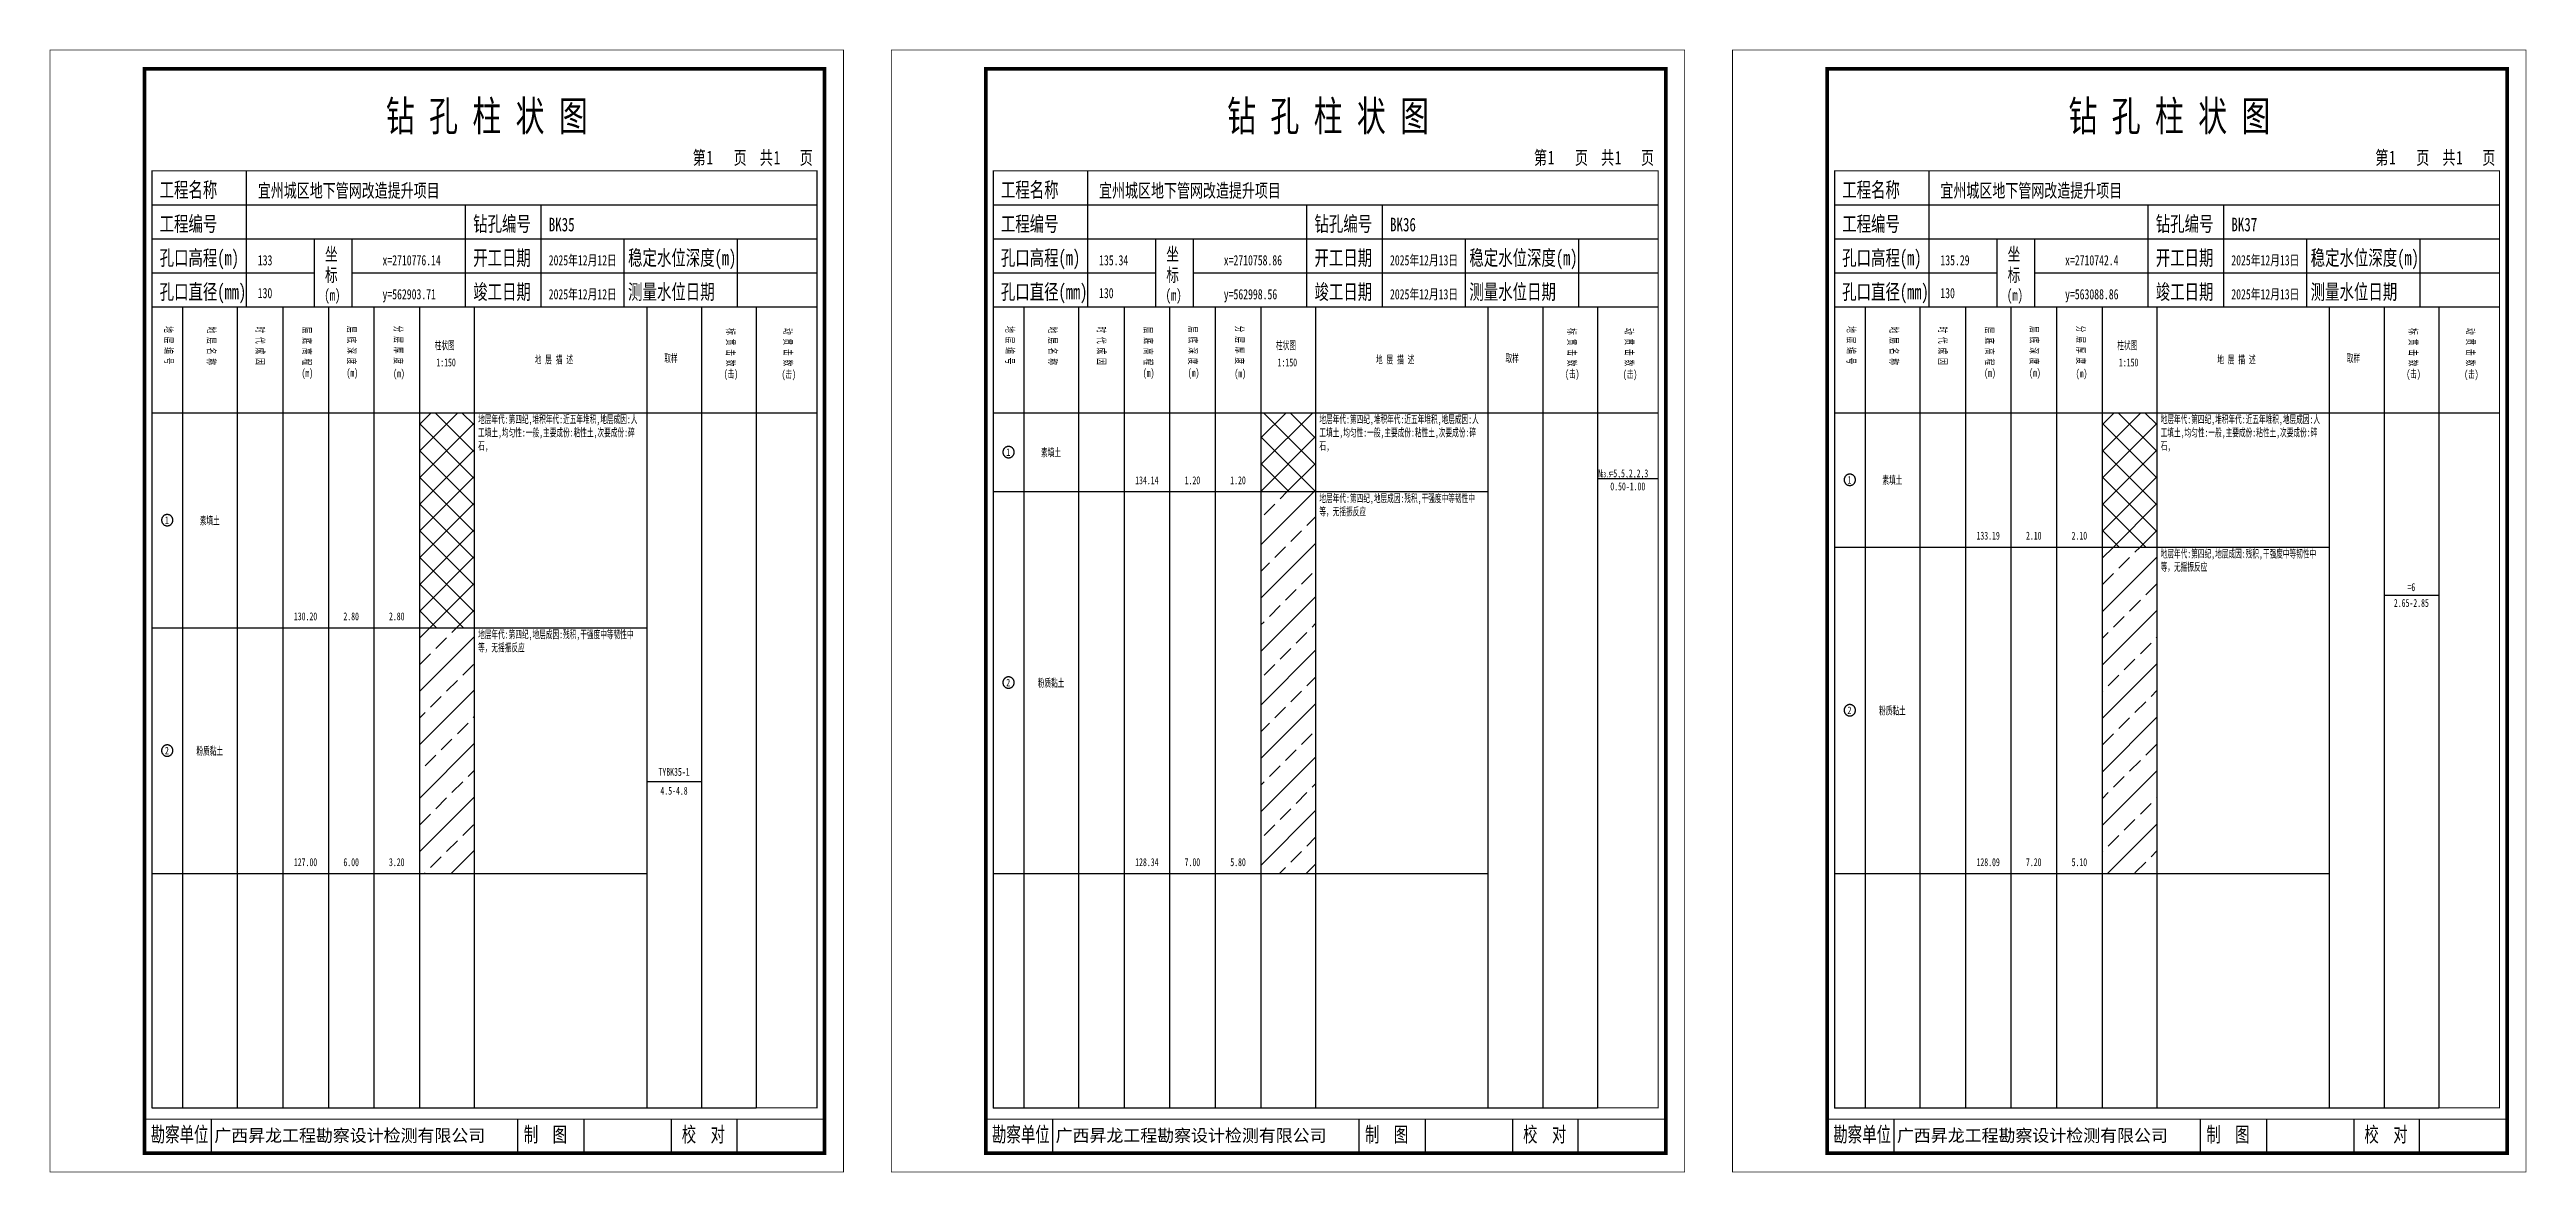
# Model space of a CAD drawing. Header units: millimetres. Extents: x 0 to 2711117, y 0 to 567555.
# Drawn here: x 10466 to 11122, y 0 to 297 of the extents above; entities that cross this region are included whole.
import ezdxf
from ezdxf.enums import TextEntityAlignment as Align

# ---------------------------------------------------------------- set-up
doc = ezdxf.new("R2010")
doc.units = ezdxf.units.MM
doc.layers.add('GICAD_POU_TEXTS', color=7, linetype='Continuous')
doc.layers.add('勘察点图例', color=7, linetype='Continuous')
doc.styles.add('HEAD_FONT', font='simfang.ttf', dxfattribs={"width": 0.6})
doc.styles.add('HEAD_FONT2', font='simfang.ttf', dxfattribs={"width": 0.6})
doc.styles.add('HT', font='simhei.ttf')
doc.styles.add('LZ_FONT', font='simfang.ttf', dxfattribs={"width": 0.7, "height": 8})
doc.styles.add('成果图图块', font='simfang.ttf', dxfattribs={"height": 2.5})
doc.styles.add('成果图表体', font='simfang.ttf', dxfattribs={"width": 0.6, "height": 2.1})
pattern_1 = [(45, (0, 0), (-3.535534, 3.535534), []), (135, (0, 0), (-3.535534, -3.535534), [])]
pattern_2 = [(45, (0, 0), (-7.071068, 7.071068), []), (45, (7.071, 0), (-7.071068, 7.071068), [4, -2])]

# ---------------------------------------------------------------- blocks, each defined once
blk = doc.blocks.new('BK35')
for p, q in [((52, 229), (52, 265)), ((27, 256), (203, 256)), ((110, 229), (110, 256)), ((130, 229), (130, 256)), ((27, 247), (203, 247)), ((70, 229), (70, 247)), ((80, 229), (80, 247)), ((152, 229), (152, 247)), ((182, 229), (182, 247)), ((27, 238), (70, 238)), ((80, 238), (203, 238)), ((27, 229), (35.05, 229)), ((35.05, 229), (35.05, 17)), ((35.05, 229), (49.53, 229)), ((49.53, 229), (49.53, 17)), ((49.53, 229), (61.6, 229)), ((61.6, 229), (61.6, 17)), ((61.6, 229), (73.68, 229)), ((73.68, 229), (73.68, 17)), ((73.68, 229), (85.75, 229)), ((85.75, 229), (85.75, 17)), ((85.75, 229), (97.82, 229)), ((97.82, 229), (97.82, 17)), ((97.82, 229), (112.3, 229)), ((112.3, 229), (112.3, 17)), ((112.3, 229), (157.93, 229)), ((157.93, 229), (157.93, 17)), ((157.93, 229), (172.42, 229)), ((172.42, 229), (172.42, 17)), ((172.42, 229), (186.9, 229)), ((186.9, 229), (186.9, 17)), ((186.9, 229), (203, 229)), ((27, 201), (203, 201)), ((27, 17), (35.05, 17)), ((35.05, 17), (49.53, 17)), ((42.74, 4.95), (42.74, 13.95)), ((42.74, 4.95), (42.74, 13.95)), ((49.53, 17), (61.6, 17)), ((61.6, 17), (73.68, 17)), ((73.68, 17), (85.75, 17)), ((85.75, 17), (97.82, 17)), ((97.82, 17), (112.3, 17)), ((112.3, 17), (157.93, 17)), ((123.83, 4.95), (123.83, 13.95)), ((141.38, 4.95), (141.38, 13.95)), ((157.93, 17), (172.42, 17)), ((164.48, 4.95), (164.48, 13.95)), ((172.42, 17), (186.9, 17)), ((181.84, 4.95), (181.84, 13.95)), ((181.84, 4.95), (181.84, 13.95))]:
    blk.add_line(p, q)
for points, const_width in [([(0, 0), (210, 0), (210, 297), (0, 297)], 0.25), ([(25, 5), (205, 5), (205, 292), (25, 292)], 1), ([(27, 265), (203, 265), (203, 17), (27, 17)], 0.3)]:
    blk.add_lwpolyline(points, close=True, dxfattribs=dict(const_width=const_width))
at = {"const_width": 0.3}
for points in [[(27, 229), (203, 229)], [(25, 14), (205, 14)]]:
    blk.add_lwpolyline(points, dxfattribs=at)
at = {"style": 'LZ_FONT', "width": 0.7}
for s, height, p in [('钻 孔 柱 状 图', 8, (88.9, 275.54)), ('第', 3.6, (170.12, 266.7)), ('1', 3.6, (173.78, 266.75)), ('页', 3.6, (180.96, 266.7)), ('共', 3.6, (187.88, 266.7)), ('1', 3.6, (191.54, 266.7)), ('页', 3.6, (198.44, 266.7)), ('工程名称', 4, (29, 258)), ('宜州城区地下管网改造提升项目', 3.6, (55, 258)), ('工程编号', 4, (29, 249)), ('钻孔编号', 4, (112, 249)), ('BK35', 3.6, (132, 249)), ('孔口高程(m)', 4, (29, 240)), ('133', 2.7, (55, 240)), ('坐', 3.5, (72.79, 241.24)), ('x=2710776.14', 2.7, (88, 240)), ('开工日期', 4, (112, 240)), ('2025年12月12日', 2.7, (132, 240)), ('稳定水位深度(m)', 4, (153, 240)), ('标', 3.5, (72.79, 235.7)), ('孔口直径(mm)', 4, (29, 231)), ('130', 2.7, (54.98, 231.31)), ('(m) ', 3, (72.59, 230.65)), ('y=562903.71', 2.7, (88, 231)), ('竣工日期', 4, (112, 231)), ('2025年12月12日', 2.7, (132, 231)), ('测量水位日期', 4, (153, 231)), ('勘察单位', 4, (26.65, 7.95)), ('制  图', 4, (125.4, 7.95)), ('校  对', 4, (167.22, 7.95))]:
    blk.add_text(s, height=height, dxfattribs=at).set_placement(p)
at = {"style": 'HT'}
blk.add_text('广西昇龙工程勘察设计检测有限公司', height=3.2865, dxfattribs=at).set_placement((43.48, 8.02))
at = {"char_height": 2.1, "width": 22.806, "attachment_point": 1, "rotation": 270, "style": 'HEAD_FONT'}
for s, insert in [('地 层 编 号', (32.46, 223.92)), ('地 层 名 称', (43.79, 223.76)), ('时 代 成 因', (56.67, 223.83)), ('层 底 高 程', (69.07, 223.71)), ('层 底 深 度', (80.9, 223.91)), ('分 层 厚 度', (93.26, 224.01)), ('标 贯 击 数', (181.21, 223.37)), ('动 贯 击 数', (196.38, 223.43))]:
    blk.add_mtext(s, dxfattribs=dict(at, insert=insert))
at = {"char_height": 2.1, "attachment_point": 1}
for s, insert, width, style in [('柱状图', (101.82, 219.87), 7.855, 'HEAD_FONT2'), ('地 层 描 述', (128.29, 216.11), 22.0781, 'HEAD_FONT2'), ('取样', (162.58, 216.44), 7.855, 'HEAD_FONT2'), ('(m)', (66.58, 212.56), 4.7944, 'HEAD_FONT'), ('(m)', (78.47, 212.61), 4.7944, 'HEAD_FONT'), ('(m)', (90.81, 212.43), 4.7944, 'HEAD_FONT'), ('1:150', (102.26, 215.36), 6.9223, 'HEAD_FONT2'), ('(击)', (178.33, 212.31), 7.855, 'HEAD_FONT2'), ('(击)', (193.64, 212.22), 7.855, 'HEAD_FONT2')]:
    blk.add_mtext(s, dxfattribs=dict(at, insert=insert, width=width, style=style))
blk = doc.blocks.new('BK35_0')
at = {"color": 7}
blk.add_polyline3d([(-1.5, 0.02, 0), (-1.5, -0.06, 0), (-1.49, -0.13, 0), (-1.48, -0.2, 0), (-1.47, -0.28, 0), (-1.46, -0.35, 0), (-1.44, -0.42, 0), (-1.41, -0.49, 0), (-1.39, -0.56, 0), (-1.36, -0.63, 0), (-1.32, -0.69, 0), (-1.29, -0.76, 0), (-1.25, -0.82, 0), (-1.2, -0.88, 0), (-1.16, -0.94, 0), (-1.11, -0.99, 0), (-1.06, -1.04, 0), (-1.01, -1.1, 0), (-0.95, -1.14, 0), (-0.89, -1.19, 0), (-0.83, -1.23, 0), (-0.77, -1.27, 0), (-0.71, -1.31, 0), (-0.64, -1.34, 0), (-0.57, -1.37, 0), (-0.51, -1.4, 0), (-0.44, -1.42, 0), (-0.36, -1.44, 0), (-0.29, -1.46, 0), (-0.22, -1.47, 0), (-0.15, -1.48, 0), (-0.07, -1.48, 0), (0, -1.48, 0), (0.07, -1.48, 0), (0.15, -1.48, 0), (0.22, -1.47, 0), (0.29, -1.46, 0), (0.36, -1.44, 0), (0.44, -1.42, 0), (0.51, -1.4, 0), (0.57, -1.37, 0), (0.64, -1.34, 0), (0.71, -1.31, 0), (0.77, -1.27, 0), (0.83, -1.23, 0), (0.89, -1.19, 0), (0.95, -1.14, 0), (1.01, -1.1, 0), (1.06, -1.04, 0), (1.11, -0.99, 0), (1.16, -0.94, 0), (1.2, -0.88, 0), (1.25, -0.82, 0), (1.29, -0.76, 0), (1.32, -0.69, 0), (1.36, -0.63, 0), (1.39, -0.56, 0), (1.41, -0.49, 0), (1.44, -0.42, 0), (1.46, -0.35, 0), (1.47, -0.28, 0), (1.48, -0.2, 0), (1.49, -0.13, 0), (1.5, -0.06, 0), (1.5, 0.02, 0), (1.5, 0.09, 0), (1.49, 0.16, 0), (1.48, 0.24, 0), (1.47, 0.31, 0), (1.46, 0.38, 0), (1.44, 0.45, 0), (1.41, 0.52, 0), (1.39, 0.59, 0), (1.36, 0.66, 0), (1.32, 0.72, 0), (1.29, 0.79, 0), (1.25, 0.85, 0), (1.2, 0.91, 0), (1.16, 0.97, 0), (1.11, 1.02, 0), (1.06, 1.08, 0), (1.01, 1.13, 0), (0.95, 1.18, 0), (0.89, 1.22, 0), (0.83, 1.26, 0), (0.77, 1.3, 0), (0.71, 1.34, 0), (0.64, 1.37, 0), (0.57, 1.4, 0), (0.51, 1.43, 0), (0.44, 1.45, 0), (0.36, 1.47, 0), (0.29, 1.49, 0), (0.22, 1.5, 0), (0.15, 1.51, 0), (0.07, 1.51, 0), (0, 1.52, 0), (-0.07, 1.51, 0), (-0.15, 1.51, 0), (-0.22, 1.5, 0), (-0.29, 1.49, 0), (-0.36, 1.47, 0), (-0.44, 1.45, 0), (-0.51, 1.43, 0), (-0.57, 1.4, 0), (-0.64, 1.37, 0), (-0.71, 1.34, 0), (-0.77, 1.3, 0), (-0.83, 1.26, 0), (-0.89, 1.22, 0), (-0.95, 1.18, 0), (-1.01, 1.13, 0), (-1.06, 1.08, 0), (-1.11, 1.02, 0), (-1.16, 0.97, 0), (-1.2, 0.91, 0), (-1.25, 0.85, 0), (-1.29, 0.79, 0), (-1.32, 0.72, 0), (-1.36, 0.66, 0), (-1.39, 0.59, 0), (-1.41, 0.52, 0), (-1.44, 0.45, 0), (-1.46, 0.38, 0), (-1.47, 0.31, 0), (-1.48, 0.24, 0), (-1.49, 0.16, 0), (-1.5, 0.09, 0), (-1.5, 0.02, 0)], dxfattribs=at)
at = {"layer": 'GICAD_POU_TEXTS', "color": 7, "style": '成果图图块', "width": 0.7}
blk.add_text('1', height=2, dxfattribs=at).set_placement((-0.09, -0.99), align=Align.CENTER)
blk = doc.blocks.new('BK35_1')
at = {"color": 7}
blk.add_polyline3d([(-1.5, 0.02, 0), (-1.5, -0.06, 0), (-1.49, -0.13, 0), (-1.48, -0.2, 0), (-1.47, -0.28, 0), (-1.46, -0.35, 0), (-1.44, -0.42, 0), (-1.41, -0.49, 0), (-1.39, -0.56, 0), (-1.36, -0.63, 0), (-1.32, -0.69, 0), (-1.29, -0.76, 0), (-1.25, -0.82, 0), (-1.2, -0.88, 0), (-1.16, -0.94, 0), (-1.11, -0.99, 0), (-1.06, -1.04, 0), (-1.01, -1.1, 0), (-0.95, -1.14, 0), (-0.89, -1.19, 0), (-0.83, -1.23, 0), (-0.77, -1.27, 0), (-0.71, -1.31, 0), (-0.64, -1.34, 0), (-0.57, -1.37, 0), (-0.51, -1.4, 0), (-0.44, -1.42, 0), (-0.36, -1.44, 0), (-0.29, -1.46, 0), (-0.22, -1.47, 0), (-0.15, -1.48, 0), (-0.07, -1.48, 0), (0, -1.48, 0), (0.07, -1.48, 0), (0.15, -1.48, 0), (0.22, -1.47, 0), (0.29, -1.46, 0), (0.36, -1.44, 0), (0.44, -1.42, 0), (0.51, -1.4, 0), (0.57, -1.37, 0), (0.64, -1.34, 0), (0.71, -1.31, 0), (0.77, -1.27, 0), (0.83, -1.23, 0), (0.89, -1.19, 0), (0.95, -1.14, 0), (1.01, -1.1, 0), (1.06, -1.04, 0), (1.11, -0.99, 0), (1.16, -0.94, 0), (1.2, -0.88, 0), (1.25, -0.82, 0), (1.29, -0.76, 0), (1.32, -0.69, 0), (1.36, -0.63, 0), (1.39, -0.56, 0), (1.41, -0.49, 0), (1.44, -0.42, 0), (1.46, -0.35, 0), (1.47, -0.28, 0), (1.48, -0.2, 0), (1.49, -0.13, 0), (1.5, -0.06, 0), (1.5, 0.02, 0), (1.5, 0.09, 0), (1.49, 0.16, 0), (1.48, 0.24, 0), (1.47, 0.31, 0), (1.46, 0.38, 0), (1.44, 0.45, 0), (1.41, 0.52, 0), (1.39, 0.59, 0), (1.36, 0.66, 0), (1.32, 0.72, 0), (1.29, 0.79, 0), (1.25, 0.85, 0), (1.2, 0.91, 0), (1.16, 0.97, 0), (1.11, 1.02, 0), (1.06, 1.08, 0), (1.01, 1.13, 0), (0.95, 1.18, 0), (0.89, 1.22, 0), (0.83, 1.26, 0), (0.77, 1.3, 0), (0.71, 1.34, 0), (0.64, 1.37, 0), (0.57, 1.4, 0), (0.51, 1.43, 0), (0.44, 1.45, 0), (0.36, 1.47, 0), (0.29, 1.49, 0), (0.22, 1.5, 0), (0.15, 1.51, 0), (0.07, 1.51, 0), (0, 1.52, 0), (-0.07, 1.51, 0), (-0.15, 1.51, 0), (-0.22, 1.5, 0), (-0.29, 1.49, 0), (-0.36, 1.47, 0), (-0.44, 1.45, 0), (-0.51, 1.43, 0), (-0.57, 1.4, 0), (-0.64, 1.37, 0), (-0.71, 1.34, 0), (-0.77, 1.3, 0), (-0.83, 1.26, 0), (-0.89, 1.22, 0), (-0.95, 1.18, 0), (-1.01, 1.13, 0), (-1.06, 1.08, 0), (-1.11, 1.02, 0), (-1.16, 0.97, 0), (-1.2, 0.91, 0), (-1.25, 0.85, 0), (-1.29, 0.79, 0), (-1.32, 0.72, 0), (-1.36, 0.66, 0), (-1.39, 0.59, 0), (-1.41, 0.52, 0), (-1.44, 0.45, 0), (-1.46, 0.38, 0), (-1.47, 0.31, 0), (-1.48, 0.24, 0), (-1.49, 0.16, 0), (-1.5, 0.09, 0), (-1.5, 0.02, 0)], dxfattribs=at)
at = {"layer": 'GICAD_POU_TEXTS', "color": 7, "style": '成果图图块', "width": 0.7}
blk.add_text('2', height=2, dxfattribs=at).set_placement((-0.09, -0.99), align=Align.CENTER)
blk = doc.blocks.new('BK36')
for p, q in [((52, 229), (52, 265)), ((27, 256), (203, 256)), ((110, 229), (110, 256)), ((130, 229), (130, 256)), ((27, 247), (203, 247)), ((70, 229), (70, 247)), ((80, 229), (80, 247)), ((152, 229), (152, 247)), ((182, 229), (182, 247)), ((27, 238), (70, 238)), ((80, 238), (203, 238)), ((27, 229), (35.05, 229)), ((35.05, 229), (35.05, 17)), ((35.05, 229), (49.53, 229)), ((49.53, 229), (49.53, 17)), ((49.53, 229), (61.6, 229)), ((61.6, 229), (61.6, 17)), ((61.6, 229), (73.68, 229)), ((73.68, 229), (73.68, 17)), ((73.68, 229), (85.75, 229)), ((85.75, 229), (85.75, 17)), ((85.75, 229), (97.82, 229)), ((97.82, 229), (97.82, 17)), ((97.82, 229), (112.3, 229)), ((112.3, 229), (112.3, 17)), ((112.3, 229), (157.93, 229)), ((157.93, 229), (157.93, 17)), ((157.93, 229), (172.42, 229)), ((172.42, 229), (172.42, 17)), ((172.42, 229), (186.9, 229)), ((186.9, 229), (186.9, 17)), ((186.9, 229), (203, 229)), ((27, 201), (203, 201)), ((27, 17), (35.05, 17)), ((35.05, 17), (49.53, 17)), ((42.74, 4.95), (42.74, 13.95)), ((42.74, 4.95), (42.74, 13.95)), ((49.53, 17), (61.6, 17)), ((61.6, 17), (73.68, 17)), ((73.68, 17), (85.75, 17)), ((85.75, 17), (97.82, 17)), ((97.82, 17), (112.3, 17)), ((112.3, 17), (157.93, 17)), ((123.83, 4.95), (123.83, 13.95)), ((141.38, 4.95), (141.38, 13.95)), ((157.93, 17), (172.42, 17)), ((164.48, 4.95), (164.48, 13.95)), ((172.42, 17), (186.9, 17)), ((181.84, 4.95), (181.84, 13.95)), ((181.84, 4.95), (181.84, 13.95))]:
    blk.add_line(p, q)
for points, const_width in [([(0, 0), (210, 0), (210, 297), (0, 297)], 0.25), ([(25, 5), (205, 5), (205, 292), (25, 292)], 1), ([(27, 265), (203, 265), (203, 17), (27, 17)], 0.3)]:
    blk.add_lwpolyline(points, close=True, dxfattribs=dict(const_width=const_width))
at = {"const_width": 0.3}
for points in [[(27, 229), (203, 229)], [(25, 14), (205, 14)]]:
    blk.add_lwpolyline(points, dxfattribs=at)
at = {"style": 'LZ_FONT', "width": 0.7}
for s, height, p in [('钻 孔 柱 状 图', 8, (88.9, 275.54)), ('第', 3.6, (170.12, 266.7)), ('1', 3.6, (173.78, 266.75)), ('页', 3.6, (180.96, 266.7)), ('共', 3.6, (187.88, 266.7)), ('1', 3.6, (191.54, 266.7)), ('页', 3.6, (198.44, 266.7)), ('工程名称', 4, (29, 258)), ('宜州城区地下管网改造提升项目', 3.6, (55, 258)), ('工程编号', 4, (29, 249)), ('钻孔编号', 4, (112, 249)), ('BK36', 3.6, (132, 249)), ('孔口高程(m)', 4, (29, 240)), ('135.34', 2.7, (55, 240)), ('坐', 3.5, (72.79, 241.24)), ('x=2710758.86', 2.7, (88, 240)), ('开工日期', 4, (112, 240)), ('2025年12月13日', 2.7, (132, 240)), ('稳定水位深度(m)', 4, (153, 240)), ('标', 3.5, (72.79, 235.7)), ('孔口直径(mm)', 4, (29, 231)), ('130', 2.7, (54.98, 231.31)), ('(m) ', 3, (72.59, 230.65)), ('y=562998.56', 2.7, (88, 231)), ('竣工日期', 4, (112, 231)), ('2025年12月13日', 2.7, (132, 231)), ('测量水位日期', 4, (153, 231)), ('勘察单位', 4, (26.65, 7.95)), ('制  图', 4, (125.4, 7.95)), ('校  对', 4, (167.22, 7.95))]:
    blk.add_text(s, height=height, dxfattribs=at).set_placement(p)
at = {"style": 'HT'}
blk.add_text('广西昇龙工程勘察设计检测有限公司', height=3.2865, dxfattribs=at).set_placement((43.48, 8.02))
at = {"char_height": 2.1, "width": 22.806, "attachment_point": 1, "rotation": 270, "style": 'HEAD_FONT'}
for s, insert in [('地 层 编 号', (32.46, 223.92)), ('地 层 名 称', (43.79, 223.76)), ('时 代 成 因', (56.67, 223.83)), ('层 底 高 程', (69.07, 223.71)), ('层 底 深 度', (80.9, 223.91)), ('分 层 厚 度', (93.26, 224.01)), ('标 贯 击 数', (181.21, 223.37)), ('动 贯 击 数', (196.38, 223.43))]:
    blk.add_mtext(s, dxfattribs=dict(at, insert=insert))
at = {"char_height": 2.1, "attachment_point": 1}
for s, insert, width, style in [('柱状图', (101.82, 219.87), 7.855, 'HEAD_FONT2'), ('地 层 描 述', (128.29, 216.11), 22.0781, 'HEAD_FONT2'), ('取样', (162.58, 216.44), 7.855, 'HEAD_FONT2'), ('(m)', (66.58, 212.56), 4.7944, 'HEAD_FONT'), ('(m)', (78.47, 212.61), 4.7944, 'HEAD_FONT'), ('(m)', (90.81, 212.43), 4.7944, 'HEAD_FONT'), ('1:150', (102.26, 215.36), 6.9223, 'HEAD_FONT2'), ('(击)', (178.33, 212.31), 7.855, 'HEAD_FONT2'), ('(击)', (193.64, 212.22), 7.855, 'HEAD_FONT2')]:
    blk.add_mtext(s, dxfattribs=dict(at, insert=insert, width=width, style=style))
blk = doc.blocks.new('BK36_0')
at = {"color": 7}
blk.add_polyline3d([(-1.5, 0.02, 0), (-1.5, -0.06, 0), (-1.49, -0.13, 0), (-1.48, -0.2, 0), (-1.47, -0.28, 0), (-1.46, -0.35, 0), (-1.44, -0.42, 0), (-1.41, -0.49, 0), (-1.39, -0.56, 0), (-1.36, -0.63, 0), (-1.32, -0.69, 0), (-1.29, -0.76, 0), (-1.25, -0.82, 0), (-1.2, -0.88, 0), (-1.16, -0.94, 0), (-1.11, -0.99, 0), (-1.06, -1.04, 0), (-1.01, -1.1, 0), (-0.95, -1.14, 0), (-0.89, -1.19, 0), (-0.83, -1.23, 0), (-0.77, -1.27, 0), (-0.71, -1.31, 0), (-0.64, -1.34, 0), (-0.57, -1.37, 0), (-0.51, -1.4, 0), (-0.44, -1.42, 0), (-0.36, -1.44, 0), (-0.29, -1.46, 0), (-0.22, -1.47, 0), (-0.15, -1.48, 0), (-0.07, -1.48, 0), (0, -1.48, 0), (0.07, -1.48, 0), (0.15, -1.48, 0), (0.22, -1.47, 0), (0.29, -1.46, 0), (0.36, -1.44, 0), (0.44, -1.42, 0), (0.51, -1.4, 0), (0.57, -1.37, 0), (0.64, -1.34, 0), (0.71, -1.31, 0), (0.77, -1.27, 0), (0.83, -1.23, 0), (0.89, -1.19, 0), (0.95, -1.14, 0), (1.01, -1.1, 0), (1.06, -1.04, 0), (1.11, -0.99, 0), (1.16, -0.94, 0), (1.2, -0.88, 0), (1.25, -0.82, 0), (1.29, -0.76, 0), (1.32, -0.69, 0), (1.36, -0.63, 0), (1.39, -0.56, 0), (1.41, -0.49, 0), (1.44, -0.42, 0), (1.46, -0.35, 0), (1.47, -0.28, 0), (1.48, -0.2, 0), (1.49, -0.13, 0), (1.5, -0.06, 0), (1.5, 0.02, 0), (1.5, 0.09, 0), (1.49, 0.16, 0), (1.48, 0.24, 0), (1.47, 0.31, 0), (1.46, 0.38, 0), (1.44, 0.45, 0), (1.41, 0.52, 0), (1.39, 0.59, 0), (1.36, 0.66, 0), (1.32, 0.72, 0), (1.29, 0.79, 0), (1.25, 0.85, 0), (1.2, 0.91, 0), (1.16, 0.97, 0), (1.11, 1.02, 0), (1.06, 1.08, 0), (1.01, 1.13, 0), (0.95, 1.18, 0), (0.89, 1.22, 0), (0.83, 1.26, 0), (0.77, 1.3, 0), (0.71, 1.34, 0), (0.64, 1.37, 0), (0.57, 1.4, 0), (0.51, 1.43, 0), (0.44, 1.45, 0), (0.36, 1.47, 0), (0.29, 1.49, 0), (0.22, 1.5, 0), (0.15, 1.51, 0), (0.07, 1.51, 0), (0, 1.52, 0), (-0.07, 1.51, 0), (-0.15, 1.51, 0), (-0.22, 1.5, 0), (-0.29, 1.49, 0), (-0.36, 1.47, 0), (-0.44, 1.45, 0), (-0.51, 1.43, 0), (-0.57, 1.4, 0), (-0.64, 1.37, 0), (-0.71, 1.34, 0), (-0.77, 1.3, 0), (-0.83, 1.26, 0), (-0.89, 1.22, 0), (-0.95, 1.18, 0), (-1.01, 1.13, 0), (-1.06, 1.08, 0), (-1.11, 1.02, 0), (-1.16, 0.97, 0), (-1.2, 0.91, 0), (-1.25, 0.85, 0), (-1.29, 0.79, 0), (-1.32, 0.72, 0), (-1.36, 0.66, 0), (-1.39, 0.59, 0), (-1.41, 0.52, 0), (-1.44, 0.45, 0), (-1.46, 0.38, 0), (-1.47, 0.31, 0), (-1.48, 0.24, 0), (-1.49, 0.16, 0), (-1.5, 0.09, 0), (-1.5, 0.02, 0)], dxfattribs=at)
at = {"layer": 'GICAD_POU_TEXTS', "color": 7, "style": '成果图图块', "width": 0.7}
blk.add_text('1', height=2, dxfattribs=at).set_placement((-0.09, -0.99), align=Align.CENTER)
blk = doc.blocks.new('BK36_1')
at = {"color": 7}
blk.add_polyline3d([(-1.5, 0.02, 0), (-1.5, -0.06, 0), (-1.49, -0.13, 0), (-1.48, -0.2, 0), (-1.47, -0.28, 0), (-1.46, -0.35, 0), (-1.44, -0.42, 0), (-1.41, -0.49, 0), (-1.39, -0.56, 0), (-1.36, -0.63, 0), (-1.32, -0.69, 0), (-1.29, -0.76, 0), (-1.25, -0.82, 0), (-1.2, -0.88, 0), (-1.16, -0.94, 0), (-1.11, -0.99, 0), (-1.06, -1.04, 0), (-1.01, -1.1, 0), (-0.95, -1.14, 0), (-0.89, -1.19, 0), (-0.83, -1.23, 0), (-0.77, -1.27, 0), (-0.71, -1.31, 0), (-0.64, -1.34, 0), (-0.57, -1.37, 0), (-0.51, -1.4, 0), (-0.44, -1.42, 0), (-0.36, -1.44, 0), (-0.29, -1.46, 0), (-0.22, -1.47, 0), (-0.15, -1.48, 0), (-0.07, -1.48, 0), (0, -1.48, 0), (0.07, -1.48, 0), (0.15, -1.48, 0), (0.22, -1.47, 0), (0.29, -1.46, 0), (0.36, -1.44, 0), (0.44, -1.42, 0), (0.51, -1.4, 0), (0.57, -1.37, 0), (0.64, -1.34, 0), (0.71, -1.31, 0), (0.77, -1.27, 0), (0.83, -1.23, 0), (0.89, -1.19, 0), (0.95, -1.14, 0), (1.01, -1.1, 0), (1.06, -1.04, 0), (1.11, -0.99, 0), (1.16, -0.94, 0), (1.2, -0.88, 0), (1.25, -0.82, 0), (1.29, -0.76, 0), (1.32, -0.69, 0), (1.36, -0.63, 0), (1.39, -0.56, 0), (1.41, -0.49, 0), (1.44, -0.42, 0), (1.46, -0.35, 0), (1.47, -0.28, 0), (1.48, -0.2, 0), (1.49, -0.13, 0), (1.5, -0.06, 0), (1.5, 0.02, 0), (1.5, 0.09, 0), (1.49, 0.16, 0), (1.48, 0.24, 0), (1.47, 0.31, 0), (1.46, 0.38, 0), (1.44, 0.45, 0), (1.41, 0.52, 0), (1.39, 0.59, 0), (1.36, 0.66, 0), (1.32, 0.72, 0), (1.29, 0.79, 0), (1.25, 0.85, 0), (1.2, 0.91, 0), (1.16, 0.97, 0), (1.11, 1.02, 0), (1.06, 1.08, 0), (1.01, 1.13, 0), (0.95, 1.18, 0), (0.89, 1.22, 0), (0.83, 1.26, 0), (0.77, 1.3, 0), (0.71, 1.34, 0), (0.64, 1.37, 0), (0.57, 1.4, 0), (0.51, 1.43, 0), (0.44, 1.45, 0), (0.36, 1.47, 0), (0.29, 1.49, 0), (0.22, 1.5, 0), (0.15, 1.51, 0), (0.07, 1.51, 0), (0, 1.52, 0), (-0.07, 1.51, 0), (-0.15, 1.51, 0), (-0.22, 1.5, 0), (-0.29, 1.49, 0), (-0.36, 1.47, 0), (-0.44, 1.45, 0), (-0.51, 1.43, 0), (-0.57, 1.4, 0), (-0.64, 1.37, 0), (-0.71, 1.34, 0), (-0.77, 1.3, 0), (-0.83, 1.26, 0), (-0.89, 1.22, 0), (-0.95, 1.18, 0), (-1.01, 1.13, 0), (-1.06, 1.08, 0), (-1.11, 1.02, 0), (-1.16, 0.97, 0), (-1.2, 0.91, 0), (-1.25, 0.85, 0), (-1.29, 0.79, 0), (-1.32, 0.72, 0), (-1.36, 0.66, 0), (-1.39, 0.59, 0), (-1.41, 0.52, 0), (-1.44, 0.45, 0), (-1.46, 0.38, 0), (-1.47, 0.31, 0), (-1.48, 0.24, 0), (-1.49, 0.16, 0), (-1.5, 0.09, 0), (-1.5, 0.02, 0)], dxfattribs=at)
at = {"layer": 'GICAD_POU_TEXTS', "color": 7, "style": '成果图图块', "width": 0.7}
blk.add_text('2', height=2, dxfattribs=at).set_placement((-0.09, -0.99), align=Align.CENTER)
blk = doc.blocks.new('BK37')
for p, q in [((52, 229), (52, 265)), ((27, 256), (203, 256)), ((110, 229), (110, 256)), ((130, 229), (130, 256)), ((27, 247), (203, 247)), ((70, 229), (70, 247)), ((80, 229), (80, 247)), ((152, 229), (152, 247)), ((182, 229), (182, 247)), ((27, 238), (70, 238)), ((80, 238), (203, 238)), ((27, 229), (35.05, 229)), ((35.05, 229), (35.05, 17)), ((35.05, 229), (49.53, 229)), ((49.53, 229), (49.53, 17)), ((49.53, 229), (61.6, 229)), ((61.6, 229), (61.6, 17)), ((61.6, 229), (73.68, 229)), ((73.68, 229), (73.68, 17)), ((73.68, 229), (85.75, 229)), ((85.75, 229), (85.75, 17)), ((85.75, 229), (97.82, 229)), ((97.82, 229), (97.82, 17)), ((97.82, 229), (112.3, 229)), ((112.3, 229), (112.3, 17)), ((112.3, 229), (157.93, 229)), ((157.93, 229), (157.93, 17)), ((157.93, 229), (172.42, 229)), ((172.42, 229), (172.42, 17)), ((172.42, 229), (186.9, 229)), ((186.9, 229), (186.9, 17)), ((186.9, 229), (203, 229)), ((27, 201), (203, 201)), ((27, 17), (35.05, 17)), ((35.05, 17), (49.53, 17)), ((42.74, 4.95), (42.74, 13.95)), ((42.74, 4.95), (42.74, 13.95)), ((49.53, 17), (61.6, 17)), ((61.6, 17), (73.68, 17)), ((73.68, 17), (85.75, 17)), ((85.75, 17), (97.82, 17)), ((97.82, 17), (112.3, 17)), ((112.3, 17), (157.93, 17)), ((123.83, 4.95), (123.83, 13.95)), ((141.38, 4.95), (141.38, 13.95)), ((157.93, 17), (172.42, 17)), ((164.48, 4.95), (164.48, 13.95)), ((172.42, 17), (186.9, 17)), ((181.84, 4.95), (181.84, 13.95)), ((181.84, 4.95), (181.84, 13.95))]:
    blk.add_line(p, q)
for points, const_width in [([(0, 0), (210, 0), (210, 297), (0, 297)], 0.25), ([(25, 5), (205, 5), (205, 292), (25, 292)], 1), ([(27, 265), (203, 265), (203, 17), (27, 17)], 0.3)]:
    blk.add_lwpolyline(points, close=True, dxfattribs=dict(const_width=const_width))
at = {"const_width": 0.3}
for points in [[(27, 229), (203, 229)], [(25, 14), (205, 14)]]:
    blk.add_lwpolyline(points, dxfattribs=at)
at = {"style": 'LZ_FONT', "width": 0.7}
for s, height, p in [('钻 孔 柱 状 图', 8, (88.9, 275.54)), ('第', 3.6, (170.12, 266.7)), ('1', 3.6, (173.78, 266.75)), ('页', 3.6, (180.96, 266.7)), ('共', 3.6, (187.88, 266.7)), ('1', 3.6, (191.54, 266.7)), ('页', 3.6, (198.44, 266.7)), ('工程名称', 4, (29, 258)), ('宜州城区地下管网改造提升项目', 3.6, (55, 258)), ('工程编号', 4, (29, 249)), ('钻孔编号', 4, (112, 249)), ('BK37', 3.6, (132, 249)), ('孔口高程(m)', 4, (29, 240)), ('135.29', 2.7, (55, 240)), ('坐', 3.5, (72.79, 241.24)), ('x=2710742.4', 2.7, (88, 240)), ('开工日期', 4, (112, 240)), ('2025年12月13日', 2.7, (132, 240)), ('稳定水位深度(m)', 4, (153, 240)), ('标', 3.5, (72.79, 235.7)), ('孔口直径(mm)', 4, (29, 231)), ('130', 2.7, (54.98, 231.31)), ('(m) ', 3, (72.59, 230.65)), ('y=563088.86', 2.7, (88, 231)), ('竣工日期', 4, (112, 231)), ('2025年12月13日', 2.7, (132, 231)), ('测量水位日期', 4, (153, 231)), ('勘察单位', 4, (26.65, 7.95)), ('制  图', 4, (125.4, 7.95)), ('校  对', 4, (167.22, 7.95))]:
    blk.add_text(s, height=height, dxfattribs=at).set_placement(p)
at = {"style": 'HT'}
blk.add_text('广西昇龙工程勘察设计检测有限公司', height=3.2865, dxfattribs=at).set_placement((43.48, 8.02))
at = {"char_height": 2.1, "width": 22.806, "attachment_point": 1, "rotation": 270, "style": 'HEAD_FONT'}
for s, insert in [('地 层 编 号', (32.46, 223.92)), ('地 层 名 称', (43.79, 223.76)), ('时 代 成 因', (56.67, 223.83)), ('层 底 高 程', (69.07, 223.71)), ('层 底 深 度', (80.9, 223.91)), ('分 层 厚 度', (93.26, 224.01)), ('标 贯 击 数', (181.21, 223.37)), ('动 贯 击 数', (196.38, 223.43))]:
    blk.add_mtext(s, dxfattribs=dict(at, insert=insert))
at = {"char_height": 2.1, "attachment_point": 1}
for s, insert, width, style in [('柱状图', (101.82, 219.87), 7.855, 'HEAD_FONT2'), ('地 层 描 述', (128.29, 216.11), 22.0781, 'HEAD_FONT2'), ('取样', (162.58, 216.44), 7.855, 'HEAD_FONT2'), ('(m)', (66.58, 212.56), 4.7944, 'HEAD_FONT'), ('(m)', (78.47, 212.61), 4.7944, 'HEAD_FONT'), ('(m)', (90.81, 212.43), 4.7944, 'HEAD_FONT'), ('1:150', (102.26, 215.36), 6.9223, 'HEAD_FONT2'), ('(击)', (178.33, 212.31), 7.855, 'HEAD_FONT2'), ('(击)', (193.64, 212.22), 7.855, 'HEAD_FONT2')]:
    blk.add_mtext(s, dxfattribs=dict(at, insert=insert, width=width, style=style))
blk = doc.blocks.new('BK37_0')
at = {"color": 7}
blk.add_polyline3d([(-1.5, 0.02, 0), (-1.5, -0.06, 0), (-1.49, -0.13, 0), (-1.48, -0.2, 0), (-1.47, -0.28, 0), (-1.46, -0.35, 0), (-1.44, -0.42, 0), (-1.41, -0.49, 0), (-1.39, -0.56, 0), (-1.36, -0.63, 0), (-1.32, -0.69, 0), (-1.29, -0.76, 0), (-1.25, -0.82, 0), (-1.2, -0.88, 0), (-1.16, -0.94, 0), (-1.11, -0.99, 0), (-1.06, -1.04, 0), (-1.01, -1.1, 0), (-0.95, -1.14, 0), (-0.89, -1.19, 0), (-0.83, -1.23, 0), (-0.77, -1.27, 0), (-0.71, -1.31, 0), (-0.64, -1.34, 0), (-0.57, -1.37, 0), (-0.51, -1.4, 0), (-0.44, -1.42, 0), (-0.36, -1.44, 0), (-0.29, -1.46, 0), (-0.22, -1.47, 0), (-0.15, -1.48, 0), (-0.07, -1.48, 0), (0, -1.48, 0), (0.07, -1.48, 0), (0.15, -1.48, 0), (0.22, -1.47, 0), (0.29, -1.46, 0), (0.36, -1.44, 0), (0.44, -1.42, 0), (0.51, -1.4, 0), (0.57, -1.37, 0), (0.64, -1.34, 0), (0.71, -1.31, 0), (0.77, -1.27, 0), (0.83, -1.23, 0), (0.89, -1.19, 0), (0.95, -1.14, 0), (1.01, -1.1, 0), (1.06, -1.04, 0), (1.11, -0.99, 0), (1.16, -0.94, 0), (1.2, -0.88, 0), (1.25, -0.82, 0), (1.29, -0.76, 0), (1.32, -0.69, 0), (1.36, -0.63, 0), (1.39, -0.56, 0), (1.41, -0.49, 0), (1.44, -0.42, 0), (1.46, -0.35, 0), (1.47, -0.28, 0), (1.48, -0.2, 0), (1.49, -0.13, 0), (1.5, -0.06, 0), (1.5, 0.02, 0), (1.5, 0.09, 0), (1.49, 0.16, 0), (1.48, 0.24, 0), (1.47, 0.31, 0), (1.46, 0.38, 0), (1.44, 0.45, 0), (1.41, 0.52, 0), (1.39, 0.59, 0), (1.36, 0.66, 0), (1.32, 0.72, 0), (1.29, 0.79, 0), (1.25, 0.85, 0), (1.2, 0.91, 0), (1.16, 0.97, 0), (1.11, 1.02, 0), (1.06, 1.08, 0), (1.01, 1.13, 0), (0.95, 1.18, 0), (0.89, 1.22, 0), (0.83, 1.26, 0), (0.77, 1.3, 0), (0.71, 1.34, 0), (0.64, 1.37, 0), (0.57, 1.4, 0), (0.51, 1.43, 0), (0.44, 1.45, 0), (0.36, 1.47, 0), (0.29, 1.49, 0), (0.22, 1.5, 0), (0.15, 1.51, 0), (0.07, 1.51, 0), (0, 1.52, 0), (-0.07, 1.51, 0), (-0.15, 1.51, 0), (-0.22, 1.5, 0), (-0.29, 1.49, 0), (-0.36, 1.47, 0), (-0.44, 1.45, 0), (-0.51, 1.43, 0), (-0.57, 1.4, 0), (-0.64, 1.37, 0), (-0.71, 1.34, 0), (-0.77, 1.3, 0), (-0.83, 1.26, 0), (-0.89, 1.22, 0), (-0.95, 1.18, 0), (-1.01, 1.13, 0), (-1.06, 1.08, 0), (-1.11, 1.02, 0), (-1.16, 0.97, 0), (-1.2, 0.91, 0), (-1.25, 0.85, 0), (-1.29, 0.79, 0), (-1.32, 0.72, 0), (-1.36, 0.66, 0), (-1.39, 0.59, 0), (-1.41, 0.52, 0), (-1.44, 0.45, 0), (-1.46, 0.38, 0), (-1.47, 0.31, 0), (-1.48, 0.24, 0), (-1.49, 0.16, 0), (-1.5, 0.09, 0), (-1.5, 0.02, 0)], dxfattribs=at)
at = {"layer": 'GICAD_POU_TEXTS', "color": 7, "style": '成果图图块', "width": 0.7}
blk.add_text('1', height=2, dxfattribs=at).set_placement((-0.09, -0.99), align=Align.CENTER)
blk = doc.blocks.new('BK37_1')
at = {"color": 7}
blk.add_polyline3d([(-1.5, 0.02, 0), (-1.5, -0.06, 0), (-1.49, -0.13, 0), (-1.48, -0.2, 0), (-1.47, -0.28, 0), (-1.46, -0.35, 0), (-1.44, -0.42, 0), (-1.41, -0.49, 0), (-1.39, -0.56, 0), (-1.36, -0.63, 0), (-1.32, -0.69, 0), (-1.29, -0.76, 0), (-1.25, -0.82, 0), (-1.2, -0.88, 0), (-1.16, -0.94, 0), (-1.11, -0.99, 0), (-1.06, -1.04, 0), (-1.01, -1.1, 0), (-0.95, -1.14, 0), (-0.89, -1.19, 0), (-0.83, -1.23, 0), (-0.77, -1.27, 0), (-0.71, -1.31, 0), (-0.64, -1.34, 0), (-0.57, -1.37, 0), (-0.51, -1.4, 0), (-0.44, -1.42, 0), (-0.36, -1.44, 0), (-0.29, -1.46, 0), (-0.22, -1.47, 0), (-0.15, -1.48, 0), (-0.07, -1.48, 0), (0, -1.48, 0), (0.07, -1.48, 0), (0.15, -1.48, 0), (0.22, -1.47, 0), (0.29, -1.46, 0), (0.36, -1.44, 0), (0.44, -1.42, 0), (0.51, -1.4, 0), (0.57, -1.37, 0), (0.64, -1.34, 0), (0.71, -1.31, 0), (0.77, -1.27, 0), (0.83, -1.23, 0), (0.89, -1.19, 0), (0.95, -1.14, 0), (1.01, -1.1, 0), (1.06, -1.04, 0), (1.11, -0.99, 0), (1.16, -0.94, 0), (1.2, -0.88, 0), (1.25, -0.82, 0), (1.29, -0.76, 0), (1.32, -0.69, 0), (1.36, -0.63, 0), (1.39, -0.56, 0), (1.41, -0.49, 0), (1.44, -0.42, 0), (1.46, -0.35, 0), (1.47, -0.28, 0), (1.48, -0.2, 0), (1.49, -0.13, 0), (1.5, -0.06, 0), (1.5, 0.02, 0), (1.5, 0.09, 0), (1.49, 0.16, 0), (1.48, 0.24, 0), (1.47, 0.31, 0), (1.46, 0.38, 0), (1.44, 0.45, 0), (1.41, 0.52, 0), (1.39, 0.59, 0), (1.36, 0.66, 0), (1.32, 0.72, 0), (1.29, 0.79, 0), (1.25, 0.85, 0), (1.2, 0.91, 0), (1.16, 0.97, 0), (1.11, 1.02, 0), (1.06, 1.08, 0), (1.01, 1.13, 0), (0.95, 1.18, 0), (0.89, 1.22, 0), (0.83, 1.26, 0), (0.77, 1.3, 0), (0.71, 1.34, 0), (0.64, 1.37, 0), (0.57, 1.4, 0), (0.51, 1.43, 0), (0.44, 1.45, 0), (0.36, 1.47, 0), (0.29, 1.49, 0), (0.22, 1.5, 0), (0.15, 1.51, 0), (0.07, 1.51, 0), (0, 1.52, 0), (-0.07, 1.51, 0), (-0.15, 1.51, 0), (-0.22, 1.5, 0), (-0.29, 1.49, 0), (-0.36, 1.47, 0), (-0.44, 1.45, 0), (-0.51, 1.43, 0), (-0.57, 1.4, 0), (-0.64, 1.37, 0), (-0.71, 1.34, 0), (-0.77, 1.3, 0), (-0.83, 1.26, 0), (-0.89, 1.22, 0), (-0.95, 1.18, 0), (-1.01, 1.13, 0), (-1.06, 1.08, 0), (-1.11, 1.02, 0), (-1.16, 0.97, 0), (-1.2, 0.91, 0), (-1.25, 0.85, 0), (-1.29, 0.79, 0), (-1.32, 0.72, 0), (-1.36, 0.66, 0), (-1.39, 0.59, 0), (-1.41, 0.52, 0), (-1.44, 0.45, 0), (-1.46, 0.38, 0), (-1.47, 0.31, 0), (-1.48, 0.24, 0), (-1.49, 0.16, 0), (-1.5, 0.09, 0), (-1.5, 0.02, 0)], dxfattribs=at)
at = {"layer": 'GICAD_POU_TEXTS', "color": 7, "style": '成果图图块', "width": 0.7}
blk.add_text('2', height=2, dxfattribs=at).set_placement((-0.09, -0.99), align=Align.CENTER)

msp = doc.modelspace()

# ---------------------------------------------------------------- hatches: boundary and pattern name
at = {"layer": '勘察点图例'}
h = msp.add_hatch(dxfattribs=at)
h.set_pattern_fill('GKSTT', color=256, scale=0.5, style=0, pattern_type=2)
h.set_pattern_definition(pattern_1)
h.paths.add_polyline_path([(10564.08, 144.07), (10578.57, 144.07), (10578.57, 201), (10564.08, 201)])
h = msp.add_hatch(dxfattribs=at)
h.set_pattern_fill('GKSTT', color=256, scale=0.5, style=0, pattern_type=2)
h.set_pattern_definition(pattern_1)
h.paths.add_polyline_path([(10786.77, 180.09), (10801.26, 180.09), (10801.26, 201), (10786.77, 201)])
h = msp.add_hatch(dxfattribs=at)
h.set_pattern_fill('GKSTT', color=256, scale=0.5, style=0, pattern_type=2)
h.set_pattern_definition(pattern_1)
h.paths.add_polyline_path([(11009.46, 165.42), (11023.94, 165.42), (11023.94, 201), (11009.46, 201)])
h = msp.add_hatch(dxfattribs=at)
h.set_pattern_fill('GKFZNT', color=256, scale=0.5, style=0, pattern_type=2)
h.set_pattern_definition(pattern_2)
h.paths.add_polyline_path([(10786.77, 79), (10801.26, 79), (10801.26, 180.09), (10786.77, 180.09)])
h = msp.add_hatch(dxfattribs=at)
h.set_pattern_fill('GKFZNT', color=256, scale=0.5, style=0, pattern_type=2)
h.set_pattern_definition(pattern_2)
h.paths.add_polyline_path([(11009.46, 79), (11023.94, 79), (11023.94, 165.42), (11009.46, 165.42)])
h = msp.add_hatch(dxfattribs=at)
h.set_pattern_fill('GKFZNT', color=256, scale=0.5, style=0, pattern_type=2)
h.set_pattern_definition(pattern_2)
h.paths.add_polyline_path([(10564.08, 79), (10578.57, 79), (10578.57, 144.07), (10564.08, 144.07)])

# ---------------------------------------------------------------- linework, layer by layer
for p, q in [((10715.95, 180.09), (10801.26, 180.09)), ((10801.26, 180.09), (10846.89, 180.09)), ((10875.86, 183.57), (10891.95, 183.57)), ((10938.64, 165.42), (11023.94, 165.42)), ((11023.94, 165.42), (11069.57, 165.42)), ((11084.06, 152.71), (11098.54, 152.71)), ((10493.27, 144.07), (10578.57, 144.07)), ((10578.57, 144.07), (10624.2, 144.07)), ((10624.2, 103.4), (10638.68, 103.4)), ((10493.27, 79), (10578.57, 79)), ((10578.57, 79), (10624.2, 79)), ((10715.95, 79), (10801.26, 79)), ((10801.26, 79), (10846.89, 79)), ((10938.64, 79), (11023.94, 79)), ((11023.94, 79), (11069.57, 79))]:
    msp.add_line(p, q, dxfattribs=at)

# ---------------------------------------------------------------- block references
for name, p in [('BK35', (10466.27, 0)), ('BK36', (10688.95, 0)), ('BK37', (10911.64, 0)), ('BK36_0', (10719.98, 190.54)), ('BK37_0', (10942.66, 183.21)), ('BK35_0', (10497.29, 172.53)), ('BK36_1', (10719.98, 129.54)), ('BK37_1', (10942.66, 122.21)), ('BK35_1', (10497.29, 111.53))]:
    msp.add_blockref(name, p, dxfattribs=at)

# ---------------------------------------------------------------- texts
at = {"layer": '勘察点图例', "style": '成果图表体', "width": 0.6}
for s, p in [('素填土', (10731.24, 190.54)), ('134.14', (10756.59, 183.09)), ('1.20', (10768.66, 183.09)), ('1.20', (10780.73, 183.09)), ('素填土', (10953.93, 183.21)), ('0.50-1.00', (10883.9, 181.47)), ('素填土', (10508.56, 172.53)), ('133.19', (10979.28, 168.42)), ('2.10', (10991.35, 168.42)), ('2.10', (11003.42, 168.42)), ('2.65-2.85', (11091.3, 150.61)), ('=6', (11091.3, 154.81)), ('130.20', (10533.91, 147.07)), ('2.80', (10545.98, 147.07)), ('2.80', (10558.05, 147.07)), ('粉质黏土', (10731.24, 129.54)), ('粉质黏土', (10953.93, 122.21)), ('粉质黏土', (10508.56, 111.53)), ('TYBK35-1', (10631.44, 105.9)), ('4.5-4.8', (10631.44, 100.9)), ('127.00', (10533.91, 82)), ('6.00', (10545.98, 82)), ('3.20', (10558.05, 82)), ('128.34', (10756.59, 82)), ('7.00', (10768.66, 82)), ('5.80', (10780.73, 82)), ('128.09', (10979.28, 82)), ('7.20', (10991.35, 82)), ('5.10', (11003.42, 82))]:
    msp.add_text(s, height=2.1, dxfattribs=at).set_placement(p, align=Align.MIDDLE)
for s, height, p in [('N', 2.1, (10876.06, 183.9)), ('63.5', 1.4, (10876.76, 183.9)), ('=', 2.1, (10879.06, 183.9))]:
    msp.add_text(s, height=height, dxfattribs=at).set_placement(p)
at = {"layer": '勘察点图例', "char_height": 2.1, "attachment_point": 1, "style": '成果图表体'}
for s, insert, width in [('地层年代:第四纪,堆积年代:近五年堆积,地层成因:人工填土,均匀性:一般,主要成份:粘性土,次要成份:碎石,', (10579.57, 200.3), 43.6296), ('地层年代:第四纪,堆积年代:近五年堆积,地层成因:人工填土,均匀性:一般,主要成份:粘性土,次要成份:碎石,', (10802.26, 200.3), 43.6296), ('地层年代:第四纪,堆积年代:近五年堆积,地层成因:人工填土,均匀性:一般,主要成份:粘性土,次要成份:碎石,', (11024.94, 200.3), 43.6296), ('5,5,2,2,3', (10880.06, 186), 4), ('地层年代:第四纪,地层成因:残积,干强度中等韧性中等，无摇振反应', (10802.26, 179.39), 43.6296), ('地层年代:第四纪,地层成因:残积,干强度中等韧性中等，无摇振反应', (11024.94, 164.72), 43.6296), ('地层年代:第四纪,地层成因:残积,干强度中等韧性中等，无摇振反应', (10579.57, 143.37), 43.6296)]:
    msp.add_mtext(s, dxfattribs=dict(at, insert=insert, width=width))

doc.saveas('drawing.dxf')
